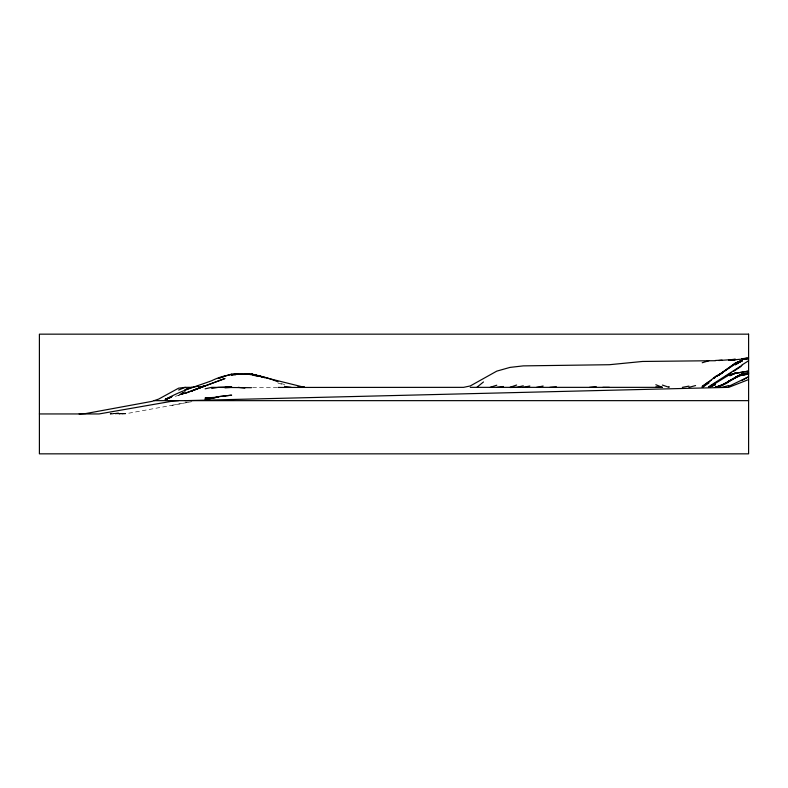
<?xml version="1.0" encoding="UTF-8"?>
<svg xmlns="http://www.w3.org/2000/svg" width="788" height="788" viewBox="0 0 788 788"><rect width="100%" height="100%" fill="white"/><g stroke="black" fill="none" stroke-linecap="round" stroke-linejoin="round"><path stroke-width="0.59" stroke-dasharray="3.94 2.96" d="M179.703 394.256L185.18 392.247L180.807 393.803M179.703 394.709L185.18 392.956L179.703 394.65M175.291 396.334L185.18 393.35L178.61 395.281L184.087 393.675M118.939 413.601L110.074 413.917L125.587 413.779L191.829 401.673M171.961 405.318L190.716 401.87M118.939 413.503L112.29 413.946L118.939 412.764L110.074 413.946M125.587 413.867L118.939 413.946L125.587 412.853M112.29 413.946L118.939 413.109M125.587 413.651L118.939 413.946L125.587 413.375M118.939 413.946L125.587 413.562M252.613 387.351L276.913 387.351M284.665 384.514L279.129 383.037M278.016 383.076L284.665 385.184M185.18 391.715L180.807 393.379L185.18 391.715"/><path stroke-width="1.18" d="M470.259 387.351L476.819 387.351L483.468 381.963M708.875 383.007L702.226 387.351L715.435 376.437L722.084 373.079L718.292 375.403M713.564 378.614L715.435 377.186L713.564 378.496M702.226 386.731L708.875 381.697L702.226 386.228M721.138 373.443L716.39 376.556L735.381 363.12L741.951 360.362L735.381 363.14L722.084 372.822M708.875 381.894L711.682 379.855M716.39 376.506L735.381 363.957L741.951 360.697L735.381 364.716L741.951 360.697M740.08 361.958L741.951 360.717L741.951 361.584M725.886 376.388L727.787 375.127M741.015 366.469L733.49 371.414M715.435 383.066L708.875 387.351L728.733 375.147L735.381 373.266L748.6 371.069L735.381 373.364L729.846 375.689L735.381 372.941L729.846 375.62M741.951 365.317L708.875 386.583M728.733 374.507L731.589 372.645M741.951 364.972L748.6 360.756M728.733 381.54L741.951 373.985L748.6 372.882M748.6 372.891L741.951 374.054L735.381 377.216L741.951 373.985L722.084 384.859L715.435 387.351L720.981 385.903L715.435 387.351C727.245 384.849 736.228 374.28 748.6 374.054L741.951 375.354L748.6 373.453L745.271 374.536M723.039 384.711L727.787 382.072M741.951 380.427L748.6 376.772L728.733 386.327M715.435 383.835L708.875 387.351L715.435 384.908M278.016 381.855C256.888 373.019 232.775 370.183 211.696 380.732C195.946 386.524 179.881 390.976 165.313 399.644L171.961 396.472L165.313 399.526L170.858 397.31M722.084 385.263L728.733 381.845L722.084 385.184L715.435 387.351L722.084 384.899M735.381 363.14L741.951 360.362M748.6 379.57L728.733 387.351L185.18 400.649M178.61 390.021L185.18 387.351L191.829 387.351L198.477 386.169M170.858 397.231L165.313 399.418L169.745 397.743M199.591 387.913L205.126 385.785L198.477 387.42L205.126 385.923L224.994 378.506L185.18 393.291L198.477 388.336M185.18 389.696L191.829 387.351L185.18 389.567M509.984 387.351L516.632 385.027M224.994 376.073L218.345 378.388L231.642 374.054M476.819 387.351L490.116 387.351L496.765 385.224M702.226 362.746L708.875 360.756L715.435 360.727M722.084 387.351L728.733 385.509M688.929 387.351L695.577 385.559M523.281 385.805L516.632 387.351L509.984 387.489M205.126 388.819L211.696 387.351L251.5 387.686M523.281 387.351L529.851 386.002M234.922 374.724L238.203 374.054L231.642 374.221M536.5 387.351L543.149 386.031M231.642 375.305L238.203 374.054L231.642 374.586M682.359 387.351L688.929 386.13M211.696 388.514L218.345 387.351L231.642 386.75L224.994 387.351M206.22 399.122L211.696 398.403L205.126 399.112M496.765 387.351L503.335 386.494M185.18 387.351L178.61 388.169L158.664 399.092L152.104 401.348L85.774 413.552L79.125 413.946M741.951 358.717L748.6 357.929M732.062 359.742L735.381 359.545L728.733 360.313L740.858 359.21M728.733 360.313L735.381 359.545M741.951 358.924L747.487 358.304L741.951 358.806M589.523 387.351L596.171 386.622M178.61 400.649L171.961 401.24L99.071 413.946L39.4 413.946M549.797 387.351L556.358 386.79M718.764 360.53L735.381 359.328M728.733 359.929L735.381 359.436L728.733 359.712M224.994 387.834L231.642 387.351M745.271 358.944L747.487 358.806M715.435 360.471L722.084 360.116M238.203 374.251L251.5 374.241L304.532 387.351L300.1 387.263M278.016 387.44L463.61 387.351L470.259 385.953L496.765 371.138L509.984 367.405L523.281 365.878L609.39 364.716L642.545 361.456L708.875 360.756M490.116 387.351L662.413 387.351L655.843 384.731M154.133 400.649L748.6 400.649M602.82 387.351L609.39 387.351M251.5 374.261L244.851 374.054L251.5 374.625M655.843 386.947L662.413 387.351M297.884 386.869L304.532 387.351L300.1 386.78M238.203 387.351L244.851 388.11M284.665 386.494L291.235 387.351M255.933 375.384L251.5 374.054L264.719 377.659L258.149 375.492M251.5 374.054L258.149 375.61M252.613 374.94L257.046 376.221M662.413 385.066L669.061 387.351L669.061 386.573M735.381 377.521L728.733 381.215L735.381 377.521M713.248 385.233L708.875 387.351L713.248 385.273M198.477 388.228L191.829 390.937L205.126 385.893L198.477 388.228M211.696 398.038L206.22 399.073L218.345 397.004L205.126 399.033L218.345 397.142L205.126 397.97L211.696 398.127M224.994 395.881L218.345 396.699L231.642 395.172L224.994 395.881M747.487 358.688L743.054 358.964L747.487 358.688M748.6 334.161L39.4 334.161L39.4 453.839L748.6 453.839L748.6 334.161"/></g></svg>
